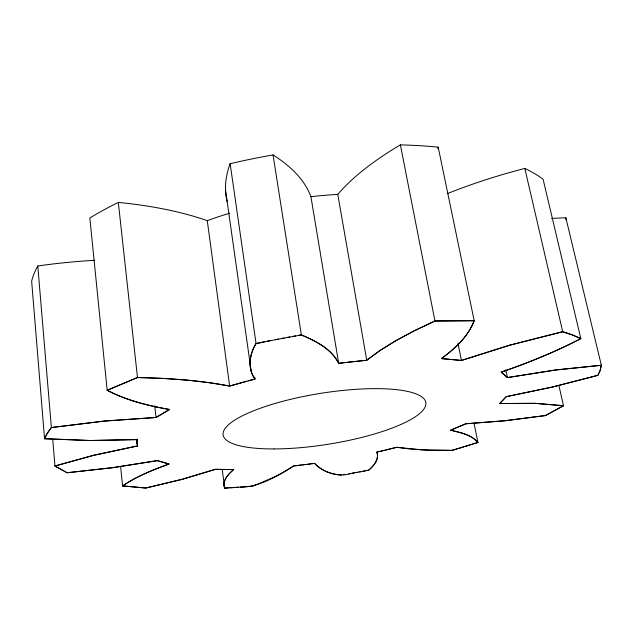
<?xml version="1.0" encoding="UTF-8"?>
<svg xmlns="http://www.w3.org/2000/svg" width="633" height="633" viewBox="0 0 633 633"><rect width="100%" height="100%" fill="white"/><g stroke="black" fill="none" stroke-linecap="round" stroke-linejoin="round"><path stroke-width="0.95" d="M551.612 218.464A207.126 66.204 -11.9 0 1 565.847 217.792L601.35 365.273L600.013 370.851L597.971 375.258L592.282 376.857L552.237 387.072L506.226 396.677L499.722 403.514L535.217 403.348L563.489 405.729L558.892 385.505M447.254 193.69A230.467 78.769 -13.6 0 1 524.828 168.441A261.152 99.017 -9.3 0 1 543.098 179.242L580.825 338.608C555.26 351.932 528.46 362.764 501.209 372.117L507.444 377.577L555.798 369.957L601.35 365.273L600.234 370.226L597.971 375.258L552.237 387.072L506.226 396.677L499.722 403.514L535.217 403.348L563.489 405.729L545.48 415.549L504.628 420.771L465.864 423.778L450.593 430.195C460.167 432.537 471.205 434.539 477.915 442.459L452.049 450.372L422.258 449.921L396.717 447.286L385.647 450.055M343.996 362.654L338.687 363.318L310.922 196.705A186.189 69.195 -9.1 0 1 337.777 194.378A260.171 98.732 -14.8 0 1 400.38 144.886A271.13 102.443 -9.1 0 1 438.194 147.157L474.188 320.702C468.159 336.724 454.89 348.601 441.486 358.579L461.433 360.462L509.62 345.214L562.713 331.724L572.525 334.992L580.825 338.608C555.244 351.908 528.46 362.764 501.209 372.117L507.444 377.577L555.798 369.957L601.35 365.273M120.579 466.307L122.58 485.922C136.791 476.222 152.964 469.9 169.027 464.005L157.316 460.634L112.896 467.652L67.114 472.756L54.968 466.007L93.557 455.325L137.606 445.917L136.926 442.839L137.076 439.587L90.005 440.513L44.555 438.732L47.277 433.257L51.376 427.552L104.279 421.08L156.042 417.464L169.573 409.488C148.114 405.737 126.576 400.46 107.175 390.268L89.846 217.974A287.841 107.705 -9.3 0 1 118.324 202.433L137.488 377.529L107.175 390.268C126.6 400.412 148.098 405.745 169.573 409.488L156.042 417.464L104.279 421.08L51.376 427.552L47.277 433.257L44.555 438.732L90.005 440.513L137.076 439.587L136.926 442.839L137.606 445.917L93.557 455.325L54.968 466.007L52.737 439.429M347.533 362.234L366.752 360.24L379.563 350.801L395.214 341.052L413.689 331.075L434.95 320.994L474.188 320.702C468.103 336.701 454.882 348.577 441.486 358.579L461.433 360.462L509.62 345.214L562.713 331.724L572.525 334.992L580.825 338.608M310.89 196.713A282.104 116.219 -3.2 0 0 273.068 154.919A289.605 107.832 -9.1 0 0 230.143 163.725L256.072 343.577C249.418 354.021 247.297 368.541 254.98 379.048L229.644 386.051L210.053 382.783L188.072 380.227L163.828 378.455L137.488 377.529L107.175 390.268M264.436 341.836L256.072 343.577C249.489 354.092 247.337 368.477 254.98 379.048L248.46 380.734M298.491 335.427L301.371 334.928C315.717 341.037 331.383 348.704 338.687 363.318L366.752 360.24L379.563 350.801L395.214 341.052L413.689 331.075L434.95 320.994L474.188 320.702M310.645 463.902L293.696 465.935L285.578 471.166L275.988 476.309L252.828 486.223L224.652 488.114C221.803 480.669 228.553 473.951 233.696 469.559L215.378 469.338L182.296 479.284L145.804 488.027L122.58 485.922C136.815 476.261 152.949 469.884 169.027 464.005L157.316 460.634L112.896 467.652L67.114 472.756L54.968 466.007M563.489 405.729L545.48 415.549L504.628 420.771L465.864 423.778L450.593 430.195C460.238 432.489 471.134 434.602 477.915 442.459L465.105 446.494M463.483 446.985L458.601 448.449M137.488 377.529C168.338 378.17 199.292 380.219 229.644 386.051L246.846 381.161M456.971 448.932L452.049 450.372L429.332 450.229L408.918 448.884L396.717 447.286M395.506 447.602L391.835 448.536M390.608 448.844L380.631 451.242M384.397 450.356L376.833 452.104C379.586 459.257 373.715 465.912 368.635 470.208L366.831 470.556M378.099 451.82L376.833 452.104C379.547 459.218 373.699 465.92 368.635 470.208L363.215 471.237M256.072 343.577L270.054 340.704M267.245 341.266L301.371 334.928C315.677 341.068 331.383 348.736 338.687 363.318M275.687 339.604L278.52 339.059M281.353 338.52L284.201 337.99M359.607 471.909L365.027 470.897M355.991 472.574L361.411 471.577M287.042 337.46L289.898 336.946M352.367 473.223L357.795 472.242M292.755 336.432L295.627 335.925M348.751 473.864L354.179 472.898M350.563 473.547C338.117 477.361 323.471 472.74 314.585 463.372L308.026 464.242M343.315 474.797L345.127 474.489M341.496 475.098C331.914 474.426 321.208 470.825 314.585 463.372L311.958 463.728M305.407 464.575L306.72 464.408M302.796 464.899L304.101 464.733M301.49 465.049L293.696 465.935C277.46 475.858 259.981 487.006 240.405 487.165M238.641 487.283L229.874 487.829M122.58 485.922L145.804 488.027L182.296 479.284L215.378 469.338L233.696 469.559C228.473 474.022 221.906 480.629 224.652 488.114L228.125 487.924M524.828 168.441L562.713 331.724M505.799 369.878L507.444 377.577M457.936 343.094L461.433 360.462M474.014 423.121L477.915 442.459M400.396 144.886L434.95 320.994M337.769 194.394L366.752 360.24M273.037 154.935L301.371 334.928M254.703 377.094L254.98 379.048M225.506 189.884L251.214 371.326M118.339 202.402A249.869 90.986 -3.7 0 1 207.276 220.695L229.644 386.051M222.238 469.567L224.652 488.114M154.705 405.682L156.042 417.464M136.87 439.057L137.076 441.019M137.29 442.973L137.606 445.917M94.728 260.305A222.112 73.768 -5.2 0 0 37.79 265.987L51.376 427.552M44.555 438.732L31.65 281.163A279.082 105.331 -9.3 0 1 37.798 265.987M227.192 201.737A289.629 125.081 -14.6 0 1 230.127 163.733M438.155 147.165A296.94 138.105 -5.4 0 1 437.83 148.818M565.862 217.784A271.264 102.546 -9.1 0 1 565.823 219.493M207.3 220.672A176.504 66.093 -9.1 0 1 229.739 213.186M273.899 448.939A102.649 25.731 -9.1 0 0 425.922 403.545A102.649 25.731 -9.1 0 0 273.622 403.886A102.649 25.731 -9.1 0 0 273.899 448.939"/></g></svg>
